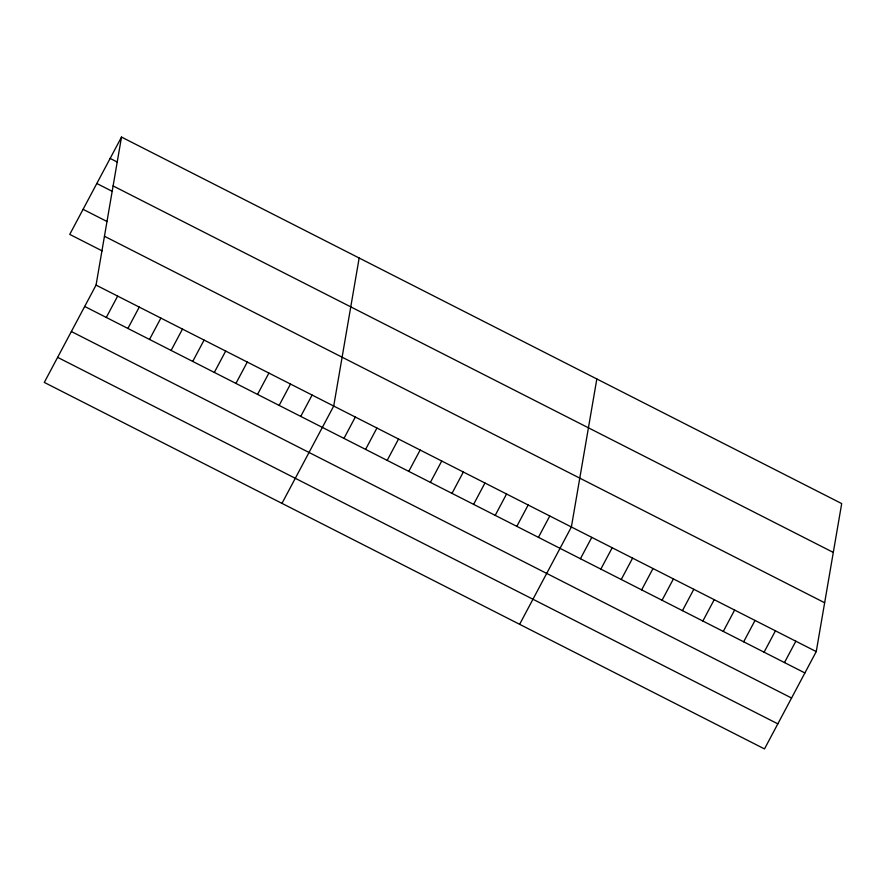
<?xml version="1.0" encoding="UTF-8"?>
<svg xmlns="http://www.w3.org/2000/svg" width="886" height="886" viewBox="0 0 886 886"><rect width="100%" height="100%" fill="white"/><g stroke="black" fill="none" stroke-linecap="round" stroke-linejoin="round"><path stroke-width="1.33" d="M96.053 285.104L121.504 137.075L841.7 503.58L816.25 651.598L764.496 748.925L44.3 382.42L96.053 285.104L816.25 651.598M359.162 258.025L333.712 406.043L281.969 503.37M596.832 378.964L571.381 526.993L519.628 624.309M121.504 137.075L69.75 234.402L102.167 250.893M106.298 317.443L117.65 296.09M127.905 328.44L139.257 307.088M149.512 339.438L160.864 318.085M171.12 350.435L182.472 329.083M192.727 361.433L204.079 340.08M214.334 372.419L225.686 351.066M235.931 383.416L247.294 362.064M257.538 394.414L268.901 373.061M279.145 405.411L290.497 384.059M300.753 416.398L312.105 395.045M343.967 438.393L355.319 417.04M365.575 449.39L376.927 428.038M387.182 460.388L398.534 439.035M408.778 471.374L420.141 450.022M430.386 482.372L441.737 461.019M451.993 493.369L463.345 472.016M473.6 504.367L484.952 483.014M495.208 515.353L506.559 494M516.815 526.35L528.167 504.998M538.422 537.348L549.774 515.995M580.43 558.723L591.782 537.37M600.841 569.111L612.193 547.758M621.241 579.499L632.593 558.147M641.652 589.877L653.004 568.524M662.052 600.265L673.404 578.912M682.464 610.642L693.816 589.29M702.864 621.031L714.216 599.678M723.275 631.419L734.627 610.066M743.675 641.796L755.027 620.444M764.086 652.185L775.438 630.832M784.487 662.562L795.838 641.209M110.152 158.428L117.351 162.094M113.098 185.927L833.305 552.421M96.818 183.502L112.422 191.442M83.085 209.329L107.095 221.544M104.448 236.252L824.644 602.746M84.691 306.456L804.887 672.95M71.367 331.519L791.563 698.024M57.634 357.357L777.83 723.851"/></g></svg>
